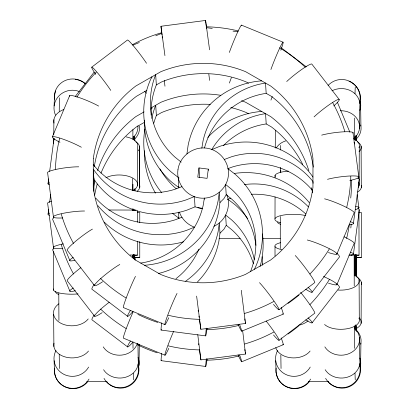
<?xml version="1.0" encoding="UTF-8"?>
<svg xmlns="http://www.w3.org/2000/svg" width="409" height="409" viewBox="0 0 409 409"><rect width="100%" height="100%" fill="white"/><g stroke="black" fill="none" stroke-linecap="round" stroke-linejoin="round"><path stroke-width="0.61" d="M93.912 191.366L93.927 178.094M132.894 210.523L132.894 209.26M134.766 259.628L134.771 255.206M356.372 255.206L356.362 263.422A110.798 0.966 90 0 1 356.321 277.103M275.001 218.651L275.053 196.959M275.099 177.823L275.104 175.272M137.501 185.487L137.695 146.703A18.466 9.371 0.3 0 0 126.141 136.872M359.097 185.487L359.296 146.703M361.106 323.366L361.305 282.133M53.691 143.646L53.743 137.966M53.768 134.812L53.901 119.668M275.252 148.063L275.405 130.394M133.953 254.771L133.881 258.524M355.554 254.771L355.431 259.204L355.319 255.691M138.994 365.217L139.316 344.317M359.455 128.769L359.792 106.601A18.466 16.074 0.9 0 0 351.51 91.202A18.466 16.074 0.9 0 0 332.011 90.798M360.595 365.217L360.932 343.049M133.748 210.471L133.774 209.229M54.111 105.921L54.489 94.648M48.047 183.319L48.64 178.897M49.658 171.32L53.973 139.126M48.083 213.902L48.676 209.485M49.607 202.537L50.706 194.331M198.994 167.92L197.757 177.143L207.066 178.355L208.304 169.137L198.994 167.92L199.602 177.598M353.366 223.764L359.291 179.571A18.466 2.526 7.6 0 0 357.885 178.084M353.402 254.352L359.327 210.154A18.466 2.526 7.6 0 0 357.921 208.667M186.939 153.861L188.089 145.492A81.028 80.236 -3.6 0 1 261.648 80.859M144.592 265.283A81.028 80.236 -3.6 0 0 218.15 200.65L219.296 192.281L219.945 202.562L218.8 210.932A81.028 80.236 -3.6 0 1 158.263 273.534M185.655 281.177A81.028 80.236 -3.6 0 0 218.186 231.238L219.331 222.869L219.981 233.145L218.835 241.514A81.028 80.236 -3.6 0 1 197.46 281.965M201.836 148.145L203.074 140.727A75.251 74.52 -3.6 0 1 265.518 83.073L266.167 93.349A75.251 74.52 -3.6 0 0 204.474 147.956M52.403 136.78L69.678 95.599M336.827 254.127L354.097 212.946A18.466 2.311 22.8 0 0 344.209 206.315A18.466 2.311 22.8 0 0 324.567 198.82M336.863 284.715L354.133 243.534A18.466 2.311 22.8 0 0 344.01 236.791M250.559 271.489A75.251 74.52 -3.6 0 0 231.428 189.173L225.558 184.413L226.208 194.689L223.892 198.656L219.945 202.562M254.291 259.49A75.251 74.52 -3.6 0 0 231.463 219.756L225.594 214.996L226.243 225.277L223.927 229.239L219.981 233.145M75.215 96.524L94.152 72.117M312.016 292.287L339.46 256.924A18.466 1.938 37.8 0 0 336.806 253.202M312.052 322.875L339.496 287.507A18.466 1.938 37.8 0 0 336.842 283.79M91.754 67.137L127.496 40A18.466 1.437 52.8 0 1 134.965 47.741A18.466 1.437 52.8 0 1 146.524 63.272M278.994 309.741L314.731 282.604A18.466 1.437 52.8 0 0 308.166 271.694A18.466 1.437 52.8 0 0 295.252 255.528M279.03 340.329L314.766 313.187A18.466 1.437 52.8 0 0 300.656 292.374M146.923 90.307L136.422 96.309A110.798 109.714 -3.6 0 0 94.305 166.535M151.105 115.062A75.251 74.52 -3.6 0 1 156.33 84.934L161.483 81.984A110.798 109.714 -3.6 0 1 246.284 81.979L248.493 83.242M144.101 111.877L135.808 116.616A110.798 109.714 -3.6 0 0 97.531 170.65M151.028 109.172A81.028 80.236 -3.6 0 1 151.841 107.455L160.87 102.291A110.798 109.714 -3.6 0 1 220.834 95.323M144.75 122.153L136.458 126.892A110.798 109.714 -3.6 0 0 101.008 173.13M153.758 123.262A75.251 74.52 -3.6 0 1 156.366 115.517L161.519 112.572A110.798 109.714 -3.6 0 1 210.262 104.392M213.887 226.289C225.63 221.197 231.601 206.479 226.78 194.623M132.859 45.179L139.305 42.536M155.711 35.808L161.57 33.405M241.637 331.198L283.243 314.138M241.673 361.786L283.279 344.721M211.847 149.571L219.74 146.361A81.028 80.236 -3.6 0 1 312.962 177.061M195.042 206.852L187.148 210.062A81.028 80.236 -3.6 0 1 93.927 179.357L93.278 169.081A81.028 80.236 -3.6 0 0 186.499 199.781L194.393 196.571L195.042 206.852L200.425 208.278L202.736 208.278M224.28 159.484L231.382 156.826A75.251 74.52 -3.6 0 1 312.957 181.489L313.069 183.304M227.89 168.656L232.031 167.102A75.251 74.52 -3.6 0 1 312.404 190.308M181.959 186.662L174.858 189.316A75.251 74.52 -3.6 0 1 93.283 164.653M227.332 199.459L230.881 198.13M181.995 217.245L174.894 219.904A75.251 74.52 -3.6 0 1 95.757 198.13M161.938 34.816L160.972 26.273L205.604 20.45L209.572 49.796M199.556 320.441L200.865 329.301L245.497 323.478L241.259 290.283M199.423 349.777L200.901 359.884L245.533 354.066L242.644 330.687M137.444 241.208L137.444 255.155L132.823 255.242M358.959 210.103L359.041 255.155L354.419 255.242M135.108 210.206L132.823 210.231M134.97 257.609L139.766 257.522L139.766 241.627M356.571 257.609L361.362 257.522L361.362 212.465L358.913 212.409M108.779 209.996L136.028 210.062M351.009 255.267L352.19 255.262M219.122 238.549L240.134 238.549M263.059 238.549L280.252 238.549M86.713 381.541L107.086 381.541M308.309 381.541L328.688 381.541M350.472 255.001L359.041 255.155M130.082 255.006L137.444 255.155M356.571 257.389L361.362 257.476M134.97 257.389L139.766 257.476M137.312 212.409L139.766 212.465L139.766 222.654M206.611 27.694L212.271 28.431M233.007 31.13L238.033 31.784M197.792 207.731L202.757 208.375M161.085 330.073L205.701 335.886M161.12 360.661L205.737 366.474M241.504 25.128L283.069 42.183M164.939 324.618L123.375 307.568A18.466 1.135 -67.7 0 1 127.25 295.293A18.466 1.135 -67.7 0 1 135.461 276.372M164.975 355.206L123.411 338.151A18.466 1.135 -67.7 0 1 133.043 312.103M266.167 93.349L271.315 96.294A110.798 109.714 -3.6 0 1 313.366 167.138M248.529 113.825L246.32 112.562A110.798 109.714 -3.6 0 0 230.758 107.48M211.657 149.75A75.251 74.52 -3.6 0 1 265.553 113.656L266.203 123.937L271.351 126.882A110.798 109.714 -3.6 0 1 302.737 164.423M281.157 47.72L306.28 66.825M127.618 316.341L91.943 289.214A18.466 1.692 -52.7 0 1 94.126 284.347M127.654 346.929L91.979 319.797A18.466 1.692 -52.7 0 1 94.162 314.935M228.023 168.779L234.771 173.943A81.028 80.236 -3.6 0 1 254.434 269.275M228.058 199.367L234.807 204.526A81.028 80.236 -3.6 0 1 247.644 218.59M179.055 178.007L171.468 172.204A81.028 80.236 -3.6 0 1 151.805 76.866L151.882 78.078M178.212 177.363L178.861 187.639L172.117 182.48A81.028 80.236 -3.6 0 1 144.403 120.174M172.634 213.437L178.897 218.227L178.518 212.179M226.208 194.689L232.077 199.449A75.251 74.52 -3.6 0 1 255.932 245.38M181.182 162.143L174.812 156.974A75.251 74.52 -3.6 0 1 155.681 74.653L156.33 84.934M226.243 225.277L232.113 230.032A75.251 74.52 -3.6 0 1 253.391 263.682M176.315 188.748L174.847 187.557A75.251 74.52 -3.6 0 1 159.965 168.927M339.138 99.372L311.781 64.014A18.466 2.137 -37.7 0 0 301.719 69.469A18.466 2.137 -37.7 0 0 286.709 81.534M94.653 285.722L67.291 250.364A18.466 2.137 -37.7 0 1 75.481 241.371A18.466 2.137 -37.7 0 1 92.439 229.101M94.689 316.305L67.327 280.947A18.466 2.137 -37.7 0 1 80.864 267.655M349.859 132.158L337.343 102.158A18.466 2.439 -22.6 0 1 337.425 102.812M354.03 142.158L354.521 143.339A18.466 2.439 -22.6 0 1 354.598 143.994M69.913 260.743L52.735 219.561A18.466 2.439 -22.6 0 1 53.881 217.741M69.949 291.326L52.771 250.15A18.466 2.439 -22.6 0 1 53.916 248.329M178.59 186.637L178.861 187.639M179.367 212.097C181.749 219.025 187.542 224.715 194.428 227.159L186.535 230.369A81.028 80.236 -3.6 0 1 97.925 205.742M178.626 217.22L178.897 218.227M245.497 323.478L245.201 321.776M245.533 354.066L245.236 352.364M160.972 26.273L164.939 55.619M244.786 318.923L245.027 320.63M244.822 349.511L245.063 351.213M196.627 296.101L200.865 329.301M198.963 316.06L199.132 317.312M197.762 334.634L200.901 359.884M352.962 132.506L358.867 177.363M357.154 194.658L358.903 207.951M198.61 343.693L198.769 344.874M53.461 217.21L47.638 173.017A18.466 2.566 -7.5 0 1 57.689 169.055A18.466 2.566 -7.5 0 1 78.738 166.826M53.497 247.793L47.674 203.6A18.466 2.566 -7.5 0 1 51.299 201.218M198.191 310.145L198.345 311.331M208.815 74.065L209.607 80.384M162.179 36.708L162.337 37.971M164.26 80.517L164.975 86.202M206.34 27.096L206.494 28.359M205.906 23.497L206.182 25.828M205.839 22.914L205.604 20.45M208.304 169.137L208.38 170.343M204.474 199.209L204.398 198.002L203.166 205.415A75.251 74.52 -3.6 0 1 140.722 263.074M156.366 115.517L155.717 105.241A75.251 74.52 -3.6 0 0 151.811 118.492M151.841 107.455L151.918 108.661M133.789 258.56L133.723 255.691M93.702 171.305L93.855 173.723M275.712 360.712L276.09 372.742M54.111 360.712L54.489 372.742M360.595 103.272L360.932 126.115M359.455 337.353L359.792 360.196A18.466 15.91 -0.9 0 1 346.996 377.297A18.466 15.91 -0.9 0 1 325.175 369.716M355.477 258.524L355.544 262.829A81.028 0.706 90 0 0 356.29 254.838M137.951 343.698L138.196 360.196A18.466 15.91 -0.9 0 1 125.399 377.297A18.466 15.91 -0.9 0 1 103.579 369.716M355.937 140.783L355.912 138.344A110.798 0.966 90 0 0 355.861 135.251M354.905 325.615L354.946 329.281M134.341 140.783L134.316 138.344A110.798 0.966 90 0 0 134.275 135.998M53.625 314.444L53.901 346.546M361.106 146.146L361.305 187.695M359.097 279.93L359.296 319.102M139.505 146.146L139.704 185.323A18.466 9.095 -0.3 0 1 137.153 191.274M139.515 148.518L139.709 187.695M275.001 246.566L275.022 256.039M53.4 246.566L53.41 249.091M53.415 251.617L53.502 290.145M355.39 258.56L355.39 266.147A75.251 0.654 90 0 0 355.406 276.182M355.268 255.032L355.268 259.296A81.028 0.706 90 0 0 355.293 275.707M137.444 210.778L137.444 222.189M133.671 255.032L133.671 258.687M314.071 116.897A18.466 2.137 -37.7 0 1 335.472 100.737A18.466 2.137 -37.7 0 1 333.795 105.926M53.973 139.791A18.466 2.526 7.6 0 1 54.663 138.779M49.285 184.786A18.466 2.526 7.6 0 1 49.285 182.838M133.017 311.418A18.466 1.692 -52.7 0 1 130.43 310.492M308.064 287.317A18.466 1.938 37.8 0 1 305.733 289.245M239.541 324.388A18.466 0.833 67.7 0 1 238.074 324.317M281.147 307.323A18.466 0.833 67.7 0 1 282.824 313.683M74.775 260.277A18.466 2.439 -22.6 0 1 73.288 257.414M350.61 221.744A18.466 2.526 7.6 0 1 349.894 224.536M350.804 176.269A147.731 146.289 -3.6 0 1 346.73 207.189M329.317 248.969A147.731 146.289 -3.6 0 1 309.91 274.025M273.779 301.459A147.731 146.289 -3.6 0 1 244.567 313.437M200.083 319.337A147.731 146.289 -3.6 0 1 168.119 315.242M126.095 298.003A147.731 146.289 -3.6 0 1 100.588 278.519M73.513 243.437A147.731 146.289 -3.6 0 1 61.253 214.04M55.45 169.234A147.731 146.289 -3.6 0 1 59.663 138.329M76.923 97.173A147.731 146.289 -3.6 0 1 96.325 72.122M132.46 44.683A147.731 146.289 -3.6 0 1 161.667 32.705M206.156 26.805A147.731 146.289 -3.6 0 1 238.12 30.9M279.598 47.812A147.731 146.289 -3.6 0 1 305.191 67.188M332.721 102.71A147.731 146.289 -3.6 0 1 344.802 131.488M351.464 180.129A147.731 146.289 -3.6 0 1 350.733 198.028M298.969 295.099A147.731 146.289 -3.6 0 1 287.962 303.458M238.442 325.518A147.731 146.289 -3.6 0 1 206.468 329.618M157.741 322.42A147.731 146.289 -3.6 0 1 137.889 314.373M262.425 233.887A81.028 80.236 -3.6 0 1 260.078 266.53M161.284 329.536A18.466 0.496 -82.6 0 1 161.627 322.916M207.097 328.355A18.466 0.496 -82.6 0 1 206.31 328.176M95.732 74.397A18.466 1.437 52.8 0 1 94.571 69.499A18.466 1.437 52.8 0 1 110.788 90.409M62.761 217.936A18.466 2.566 -7.5 0 1 56.984 214.858A18.466 2.566 -7.5 0 1 84.561 211.018M168.774 317.737A18.466 1.135 -67.7 0 1 166.233 319.378A18.466 1.135 -67.7 0 1 177.025 293.427M307.297 240.001A18.466 2.311 22.8 0 1 333.177 250.778A18.466 2.311 22.8 0 1 328.396 252.547M69.678 96.253A18.466 2.311 22.8 0 1 79.029 97.526A18.466 2.311 22.8 0 1 98.635 106.069M59.98 142.317A18.466 2.311 22.8 0 1 56.074 137.035A18.466 2.311 22.8 0 1 81.36 147.255M259.51 282.665A18.466 1.437 52.8 0 1 276.55 304.838A18.466 1.437 52.8 0 1 273.488 304.393M102.613 281.745A18.466 2.137 -37.7 0 1 97.398 281.683A18.466 2.137 -37.7 0 1 119.796 264.465M327.502 179.326A18.466 2.566 -7.5 0 1 355.109 175.962A18.466 2.566 -7.5 0 1 349.813 180.487M321.678 135.134A18.466 2.566 -7.5 0 1 342.66 131.877A18.466 2.566 -7.5 0 1 353.044 133.176M270.906 69.52A18.466 1.135 -67.7 0 1 281.147 45.159A18.466 1.135 -67.7 0 1 280.799 50.256M229.342 52.464A18.466 1.135 -67.7 0 1 237.445 32.562A18.466 1.135 -67.7 0 1 241.566 25.762M49.32 215.374A18.466 2.526 7.6 0 1 49.32 213.421M133.053 342.001A18.466 1.692 -52.7 0 1 130.466 341.075M308.1 317.9A18.466 1.938 37.8 0 1 305.768 319.828M239.577 354.971A18.466 0.833 67.7 0 1 238.11 354.9M281.182 337.911A18.466 0.833 67.7 0 1 282.859 344.271M75.353 290.717A18.466 2.439 -22.6 0 1 73.323 288.002M350.646 252.333A18.466 2.526 7.6 0 1 348.923 255.16M349.332 224.618A147.731 146.289 -3.6 0 1 346.612 238.396M329.352 279.551A147.731 146.289 -3.6 0 1 309.945 304.608M273.815 332.047A147.731 146.289 -3.6 0 1 244.602 344.025M199.48 349.91A147.731 146.289 -3.6 0 1 168.155 345.83M126.13 328.585A147.731 146.289 -3.6 0 1 100.624 309.102M73.548 274.02A147.731 146.289 -3.6 0 1 61.289 244.628M93.595 187.465A110.798 109.714 -3.6 0 1 94.868 180.568M241.591 100.701A110.798 109.714 -3.6 0 1 245.671 102.286L270.702 116.601A110.798 109.714 -3.6 0 1 308.851 170.63M94.653 195.236A110.798 109.714 -3.6 0 1 97.25 183.999M311.418 187.705A110.798 109.714 -3.6 0 1 312.532 192.705M351.157 224.168A147.731 146.289 -3.6 0 1 350.83 227.982M298.519 326.085A147.731 146.289 -3.6 0 1 287.997 334.041M239.096 355.953A147.731 146.289 -3.6 0 1 206.504 360.201M157.174 352.809A147.731 146.289 -3.6 0 1 137.358 344.68M161.754 192.767A81.028 80.236 -3.6 0 1 144.878 129.126M223.447 145.578A75.251 74.52 -3.6 0 1 266.203 123.937M207.746 137.48A81.028 80.236 -3.6 0 1 261.683 111.442M234.337 173.447A81.028 80.236 -3.6 0 1 309.194 202.557M244.413 184.561A75.251 74.52 -3.6 0 1 308.406 206.872M262.374 263.846A81.028 80.236 -3.6 0 1 262.542 265.098M251.377 194.29A75.251 74.52 -3.6 0 1 305.896 214.071M183.753 241.729A81.028 80.236 -3.6 0 1 104.203 222.077M155.502 193.15A81.028 80.236 -3.6 0 1 144.438 150.757M262.113 256.709A81.028 80.236 -3.6 0 1 262.542 264.935M198.932 249.147A75.251 74.52 -3.6 0 1 175.947 278.713M161.32 360.124A18.466 0.496 -82.6 0 1 161.662 353.499M207.133 358.944A18.466 0.496 -82.6 0 1 206.346 358.759M144.766 91.227A18.466 1.437 52.8 0 1 146.202 93.318M62.797 248.519A18.466 2.566 -7.5 0 1 53.344 247.425A18.466 2.566 -7.5 0 1 63.4 243.861M168.81 348.32A18.466 1.135 -67.7 0 1 165.323 352.947A18.466 1.135 -67.7 0 1 173.595 331.428M323.483 276.479A18.466 2.311 22.8 0 1 336.76 284.004A18.466 2.311 22.8 0 1 328.432 283.13M266.147 321.05A18.466 1.437 52.8 0 1 278.447 338.529A18.466 1.437 52.8 0 1 273.524 334.981M102.158 312.65A18.466 2.137 -37.7 0 1 95.011 315.037A18.466 2.137 -37.7 0 1 109.188 302.277M355.753 206.586A18.466 2.566 -7.5 0 1 355.431 209.648M270.942 100.103A18.466 1.135 -67.7 0 1 272.261 96.514M229.377 83.053A18.466 1.135 -67.7 0 1 231.392 77.649M276.402 147.889A18.466 13.17 0.5 0 1 285.702 140.875M360.697 124.95A18.466 15.91 -0.9 0 1 356.167 139.106M360.201 101.524A18.466 15.91 -0.9 0 1 359.859 110.333M359.859 358.085A18.466 16.074 0.9 0 1 360.201 366.98M356.167 329.93A18.466 16.074 0.9 0 1 360.697 344.23M358.974 318.166A18.466 9.095 -0.3 0 1 347.282 328.729A18.466 9.095 -0.3 0 1 324.577 324.485M354.572 274.95A18.466 9.095 -0.3 0 1 356.991 285.308A18.466 9.095 -0.3 0 1 338.049 290.042M361.3 185.323A18.466 9.095 -0.3 0 1 357.66 192.061M357.435 141.811A18.466 9.095 -0.3 0 1 359.041 151.678M354.756 328.519A18.466 15.91 -0.9 0 1 351.776 352.246A18.466 15.91 -0.9 0 1 324.838 346.868M359.189 317.808A18.466 9.371 0.3 0 1 356.403 328.453M357.66 277.639A18.466 9.371 0.3 0 1 361.3 284.582M281.049 368.509A147.731 1.288 90 0 1 280.84 355.089M280.288 248.606A147.731 1.288 90 0 1 280.288 216.473M280.39 172.286A147.731 1.288 90 0 1 280.41 167.291M280.502 150.042A147.731 1.288 90 0 1 280.528 145.44M355.242 379.792A147.731 1.288 90 0 1 355.017 373.299M354.623 348.315A147.731 1.288 90 0 1 354.439 326.786M354.23 285.922A147.731 1.288 90 0 1 354.158 255.032M354.434 139.08A147.731 1.288 90 0 1 354.623 118.078M355.012 93.63A147.731 1.288 90 0 1 355.263 87.183M356.382 135.415A147.731 1.288 90 0 1 356.418 140.221M356.704 255.011A147.731 1.288 90 0 1 356.663 276.576M356.438 326.034A147.731 1.288 90 0 1 356.403 331.607M354.542 275.963A110.798 0.966 90 0 1 354.485 255.303M354.915 139.469A110.798 0.966 90 0 1 354.946 137.378M355.978 325.334A110.798 0.966 90 0 1 355.912 330.247M280.758 172.153A110.798 0.966 90 0 1 280.773 170.159M355.038 136.708A75.251 0.654 90 0 1 355.104 140.231M355.124 136.601A81.028 0.706 90 0 1 355.191 139.73M354.951 275.364A75.251 0.654 90 0 1 355.073 254.735M354.864 275.569A81.028 0.706 90 0 1 354.946 254.776M356.198 255.15A75.251 0.654 90 0 1 355.682 255.344M355.723 330.457A81.028 0.706 90 0 1 355.625 325.083M355.794 329.705A75.251 0.654 90 0 1 355.712 324.93M340.268 110.752A18.466 16.074 0.9 0 1 357.834 120.047A18.466 16.074 0.9 0 1 354.756 137.695M359.608 363.887A18.466 18.466 0 0 1 327.691 381.265M359.393 364.076A18.466 18.466 0 0 1 325.605 378.381M328.09 85.445A18.466 18.466 0 0 1 359.557 102.567M348.989 81.217A18.466 18.466 0 0 1 359.787 103.549M310.615 379.092A18.466 17.797 -1.8 0 1 288.585 387.466A18.466 17.797 -1.8 0 1 276.141 368.1M310.237 367.067A18.466 17.797 -1.8 0 1 285.431 374.307A18.466 17.797 -1.8 0 1 277.573 350.539M353.54 138.753A18.466 9.371 0.3 0 1 358.974 147.669M358.637 182.082A18.466 9.371 0.3 0 1 358.258 187.399M309.235 381.812A18.466 17.878 1.9 0 1 289.761 388.034A18.466 17.878 1.9 0 1 276.331 372.988M281.857 249.643A18.466 4.622 -0.1 0 1 280.518 242.706M280.518 224.285A18.466 4.622 -0.1 0 1 277.425 222.276M310.094 351.04A18.466 12.945 -0.5 0 1 291.162 357.783A18.466 12.945 -0.5 0 1 275.758 347.655M308.049 320.83A18.466 12.945 -0.5 0 1 298.667 325.283M280.518 222.772A18.466 4.934 0.1 0 1 279.792 215.87A18.466 4.934 0.1 0 1 305.584 215.579M275.185 176.56A18.466 4.934 0.1 0 1 288.365 171.12M53.973 123.109A18.466 13.17 0.5 0 1 63.835 109.51M139.336 126.115A18.466 15.91 -0.9 0 1 134.571 139.106M138.037 357.517A18.466 16.074 0.9 0 1 138.6 366.98M135.839 141.811A18.466 9.095 -0.3 0 1 138.273 150.819M137.378 343.253A18.466 15.91 -0.9 0 1 121.688 355.089A18.466 15.91 -0.9 0 1 103.237 346.868M59.448 368.509A147.731 1.288 90 0 1 59.233 354.506M58.932 320.492A147.731 1.288 90 0 1 58.794 293.002M59.239 111.263A147.731 1.288 90 0 1 59.453 97.812M133.646 379.792A147.731 1.288 90 0 1 133.416 373.299M133.027 348.315A147.731 1.288 90 0 1 132.971 342.977M132.562 257.593A147.731 1.288 90 0 1 132.562 255.032M132.562 210.052A147.731 1.288 90 0 1 132.562 208.774M132.598 190.389A147.731 1.288 90 0 1 132.634 178.656M132.838 139.08A147.731 1.288 90 0 1 132.91 129.566M134.796 137.194A147.731 1.288 90 0 1 134.822 140.839M135.052 188.897A147.731 1.288 90 0 1 135.057 190.875M135.103 257.573A147.731 1.288 90 0 1 135.098 260.124M132.889 257.823A110.798 0.966 90 0 1 132.884 255.303M132.94 189.883A110.798 0.966 90 0 1 132.966 184.224M133.319 139.469A110.798 0.966 90 0 1 133.349 137.378M134.709 189.106A110.798 0.966 90 0 1 134.714 190.379M133.436 136.708A75.251 0.654 90 0 1 133.498 139.617M54.816 94.321A18.466 17.797 -1.8 0 1 55.736 90.936M75.348 79.397A18.466 17.797 -1.8 0 1 85.138 83.574M133.528 136.601A81.028 0.706 90 0 1 133.59 139.73M133.963 189.454A81.028 0.706 90 0 1 133.968 190.681M133.452 257.931A75.251 0.654 90 0 1 133.477 254.735M133.334 257.936A81.028 0.706 90 0 1 133.349 254.776M133.114 210.124A75.251 0.654 90 0 1 133.15 208.927M133.503 209.239A75.251 0.654 90 0 1 133.538 210.497M134.694 254.838A81.028 0.706 90 0 1 134.633 259.603M134.403 188.968A81.028 0.706 90 0 1 134.397 190.824M134.172 258.928A75.251 0.654 90 0 1 134.08 255.344M134.597 255.15A75.251 0.654 90 0 1 134.479 259.669M137.94 125.762A18.466 16.074 0.9 0 1 133.16 137.695M138.191 364.47A18.466 18.466 0 0 1 106.095 381.265M137.961 364.664A18.466 18.466 0 0 1 104.009 378.381M89.014 379.092A18.466 17.797 -1.8 0 1 66.984 387.466A18.466 17.797 -1.8 0 1 54.545 368.1M88.635 367.067A18.466 17.797 -1.8 0 1 63.835 374.307A18.466 17.797 -1.8 0 1 55.972 350.539M105.89 177.777A18.466 9.371 0.3 0 1 131.703 177.521A18.466 9.371 0.3 0 1 132.976 190.614M58.814 294.521A18.466 4.934 0.1 0 1 55.583 291.499M87.633 381.812A18.466 17.878 1.9 0 1 55.951 377.502M55.736 376.96A18.466 17.878 1.9 0 1 54.734 372.988M78.063 293.918A18.466 4.622 -0.1 0 1 53.584 288.938M88.497 351.04A18.466 12.945 -0.5 0 1 66.432 357.277A18.466 12.945 -0.5 0 1 53.973 343.166M88.221 318.933A18.466 12.945 -0.5 0 1 60.967 323.309A18.466 12.945 -0.5 0 1 58.86 303.805M55.466 115.087A18.466 17.878 1.9 0 1 59.249 95.568A18.466 17.878 1.9 0 1 79.326 91.524M54.545 99.315A18.466 17.878 1.9 0 1 64.208 80.997A18.466 17.878 1.9 0 1 85.297 83.671M93.288 158.758L93.257 187.404A110.798 109.714 -3.6 0 0 135.573 260.124L160.604 274.444A110.798 109.714 -3.6 0 0 245.4 274.439L270.467 260.114A110.798 109.714 -3.6 0 0 312.951 187.383L312.982 158.738A110.798 109.714 -3.6 0 0 270.666 86.018L245.635 71.698A110.798 109.714 -3.6 0 0 160.834 71.708L135.773 86.033A110.798 109.714 -3.6 0 0 93.288 158.758M177.951 169.791C176.069 183.201 186.386 196.361 199.776 198.002C213.161 199.832 226.55 189.796 228.288 176.351C230.17 162.946 219.848 149.781 206.463 148.14C193.079 146.31 179.689 156.345 177.951 169.791"/></g></svg>
